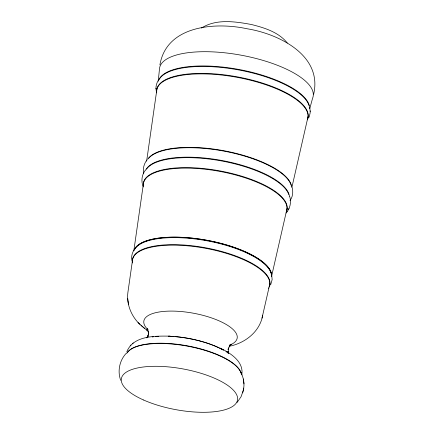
<?xml version="1.0" encoding="UTF-8"?>
<svg xmlns="http://www.w3.org/2000/svg" width="434" height="434" viewBox="0 0 434 434"><rect width="100%" height="100%" fill="white"/><g stroke="black" fill="none" stroke-linecap="round" stroke-linejoin="round"><path stroke-width="0.65" d="M156.023 88.845C155.725 85.221 157.2 81.565 159.419 78.744M310.158 110.903L310.158 112.797L309.241 116.768M158.236 81.212L159.452 69.223A78.082 27.342 10.5 0 1 242.432 55.433A78.082 27.342 10.5 0 1 312.545 98.372L309.735 108.701M243.311 390.144C244.847 384.139 243.593 377.64 240.805 372.182M132.413 260.801L127.873 292.592C126.457 304.337 131.356 316.364 139.911 324.388M133.824 250.83L143.307 184.477M146.638 161.123L156.631 91.135M237.062 402.508L241.071 396.719L243.159 390.795M159.902 64.959C166.488 25.199 215.655 21.966 247.076 28.758C278.568 33.825 322.804 55.243 313.652 94.232M241.754 374.884C244.185 361.685 230.34 352.945 220.152 348.101M242.698 392.851L243.772 388.088M229.103 346.299C244.884 343.332 260.004 331.701 262.678 315.192M262.011 318.133L269.845 283.847M271.565 276.371L287.042 208.575M291.854 187.521L308.08 116.529M126.831 351.686C133.504 335.368 155.28 335.965 170.068 336.155M286.039 213.013C290.069 208.673 291.502 202.298 289.755 196.651M308.715 117.918L309.013 117.359M270.615 284.986L272.151 279.561L271.711 275.064M146.936 160C143.979 163.678 142.661 168.674 143.762 173.296M145.493 170.014C141.723 174.674 140.811 181.499 143.383 186.924M134.741 248.986C132.012 252.333 130.981 256.955 132.034 261.143M290.01 200.584C292.782 196.944 293.281 192.012 292.228 187.662M286.619 212.334L287.102 211.575M288.496 209.372L288.984 208.602M146.855 337.864L148.016 336.204L146.974 337.847L148.086 335.33L147.69 337.082L148.705 332.65L148.309 334.397L148.406 331.647L148.645 333.518L147.3 328.278M268.462 288.29L268.836 287.791M126.506 353.021C119.6 360.09 117.218 371.092 120.723 380.352M130.173 345.67L130.954 344.981M132.484 343.614L133.238 342.947M231.349 344.173L229.288 345.773L231.029 344.222L229.261 346.261L230.313 344.596L228.051 349.582L228.447 347.835L228.203 353.309L227.964 351.426L228.355 353.005M201.436 28.064C216.143 18.635 235.114 21.521 251.378 24.499C264.398 27.76 278.661 32.111 287.308 43.02M144.723 328.587L138.012 322.554M146.345 329.813L148.151 331.164L140.969 325.397M227.709 352.039L228.262 353.238M132.305 262.364L132.549 262.939M243.968 383.884L243.338 378.974M127.677 298.364L128.046 301.239M128.068 301.44L128.437 304.277M309.702 107.355L310.234 111.533M155.942 88.216L156.473 92.393M134.263 249.897A70.037 24.526 10.5 0 1 208.011 240.534A70.037 24.526 10.5 0 1 271.581 276.04M148.157 329.84A47.436 16.611 10.5 0 1 193.412 313.212A47.436 16.611 10.5 0 1 230.107 344.943M156.717 91.78A76.883 26.924 10.5 0 1 236.828 76.764A76.883 26.924 10.5 0 1 307.446 119.334M158.784 79.91A76.927 26.941 10.5 0 1 238.201 69.337A76.927 26.941 10.5 0 1 309.594 107.48M159.555 78.858A76.883 26.924 10.5 0 1 237.317 69.7A76.883 26.924 10.5 0 1 309.03 105.614M126.885 353.195A58.736 20.572 10.5 0 1 186.072 345.898A58.736 20.572 10.5 0 1 241.223 373.403M155.66 336.551A51.662 18.092 10.5 0 1 158.307 336.334M168.593 336.193A51.662 18.092 10.5 0 1 182.551 337.435M183.186 337.527A51.662 18.092 10.5 0 1 212.931 345.198M213.528 345.437A51.662 18.092 10.5 0 1 218.096 347.395M218.638 347.645A51.662 18.092 10.5 0 1 223.228 349.994M152.177 336.974A52.14 18.261 10.5 0 1 153.419 336.806M156.001 336.524A52.14 18.261 10.5 0 1 158.698 336.323M168.392 336.225A52.14 18.261 10.5 0 1 173.551 336.513M174.81 336.61A52.14 18.261 10.5 0 1 195.962 340.012M196.591 340.164A52.14 18.261 10.5 0 1 208.146 343.495M208.787 343.712A52.14 18.261 10.5 0 1 218.904 347.786M219.512 348.073A52.14 18.261 10.5 0 1 223.537 350.157M225.919 351.556A52.14 18.261 10.5 0 1 227.573 352.625M127.558 352.397A58.422 20.458 10.5 0 1 186.859 345.735A58.422 20.458 10.5 0 1 240.989 372.963M132.441 262.055A69.749 24.429 10.5 0 1 204.81 248.167A69.749 24.429 10.5 0 1 269.161 286.841M132.495 261.556A69.787 24.44 10.5 0 1 204.908 247.662A69.787 24.44 10.5 0 1 269.292 286.353M143.339 185.785A72.95 25.546 10.5 0 1 219.029 171.262A72.95 25.546 10.5 0 1 286.331 211.705M134.22 249.838A70.091 24.548 10.5 0 1 208.027 240.469A70.091 24.548 10.5 0 1 271.646 276.002M134.442 249.762A70.042 24.526 10.5 0 1 206.199 240.653A70.042 24.526 10.5 0 1 271.391 274.592M146.605 169.01A73.384 25.698 10.5 0 1 220.505 160.754A73.384 25.698 10.5 0 1 288.767 194.465M143.377 183.978A72.972 25.552 10.5 0 1 220.928 171.094A72.972 25.552 10.5 0 1 286.445 211.217M156.707 92.86A76.861 26.919 10.5 0 1 235.939 77.122A76.861 26.919 10.5 0 1 307.332 119.827M148.759 158.193A73.796 25.845 10.5 0 1 224.611 151.254A73.796 25.845 10.5 0 1 291.165 185.307M145.797 169.982A73.406 25.704 10.5 0 1 221.807 160.477A73.406 25.704 10.5 0 1 289.456 196.569M147.744 159.245A73.813 25.85 10.5 0 1 225.137 150.967A73.813 25.85 10.5 0 1 291.643 186.973M143.54 399.996A59.046 20.68 10.5 0 0 237.045 401.586A59.046 20.68 10.5 0 0 157.759 366.312A59.046 20.68 10.5 0 0 143.54 399.996"/></g></svg>
